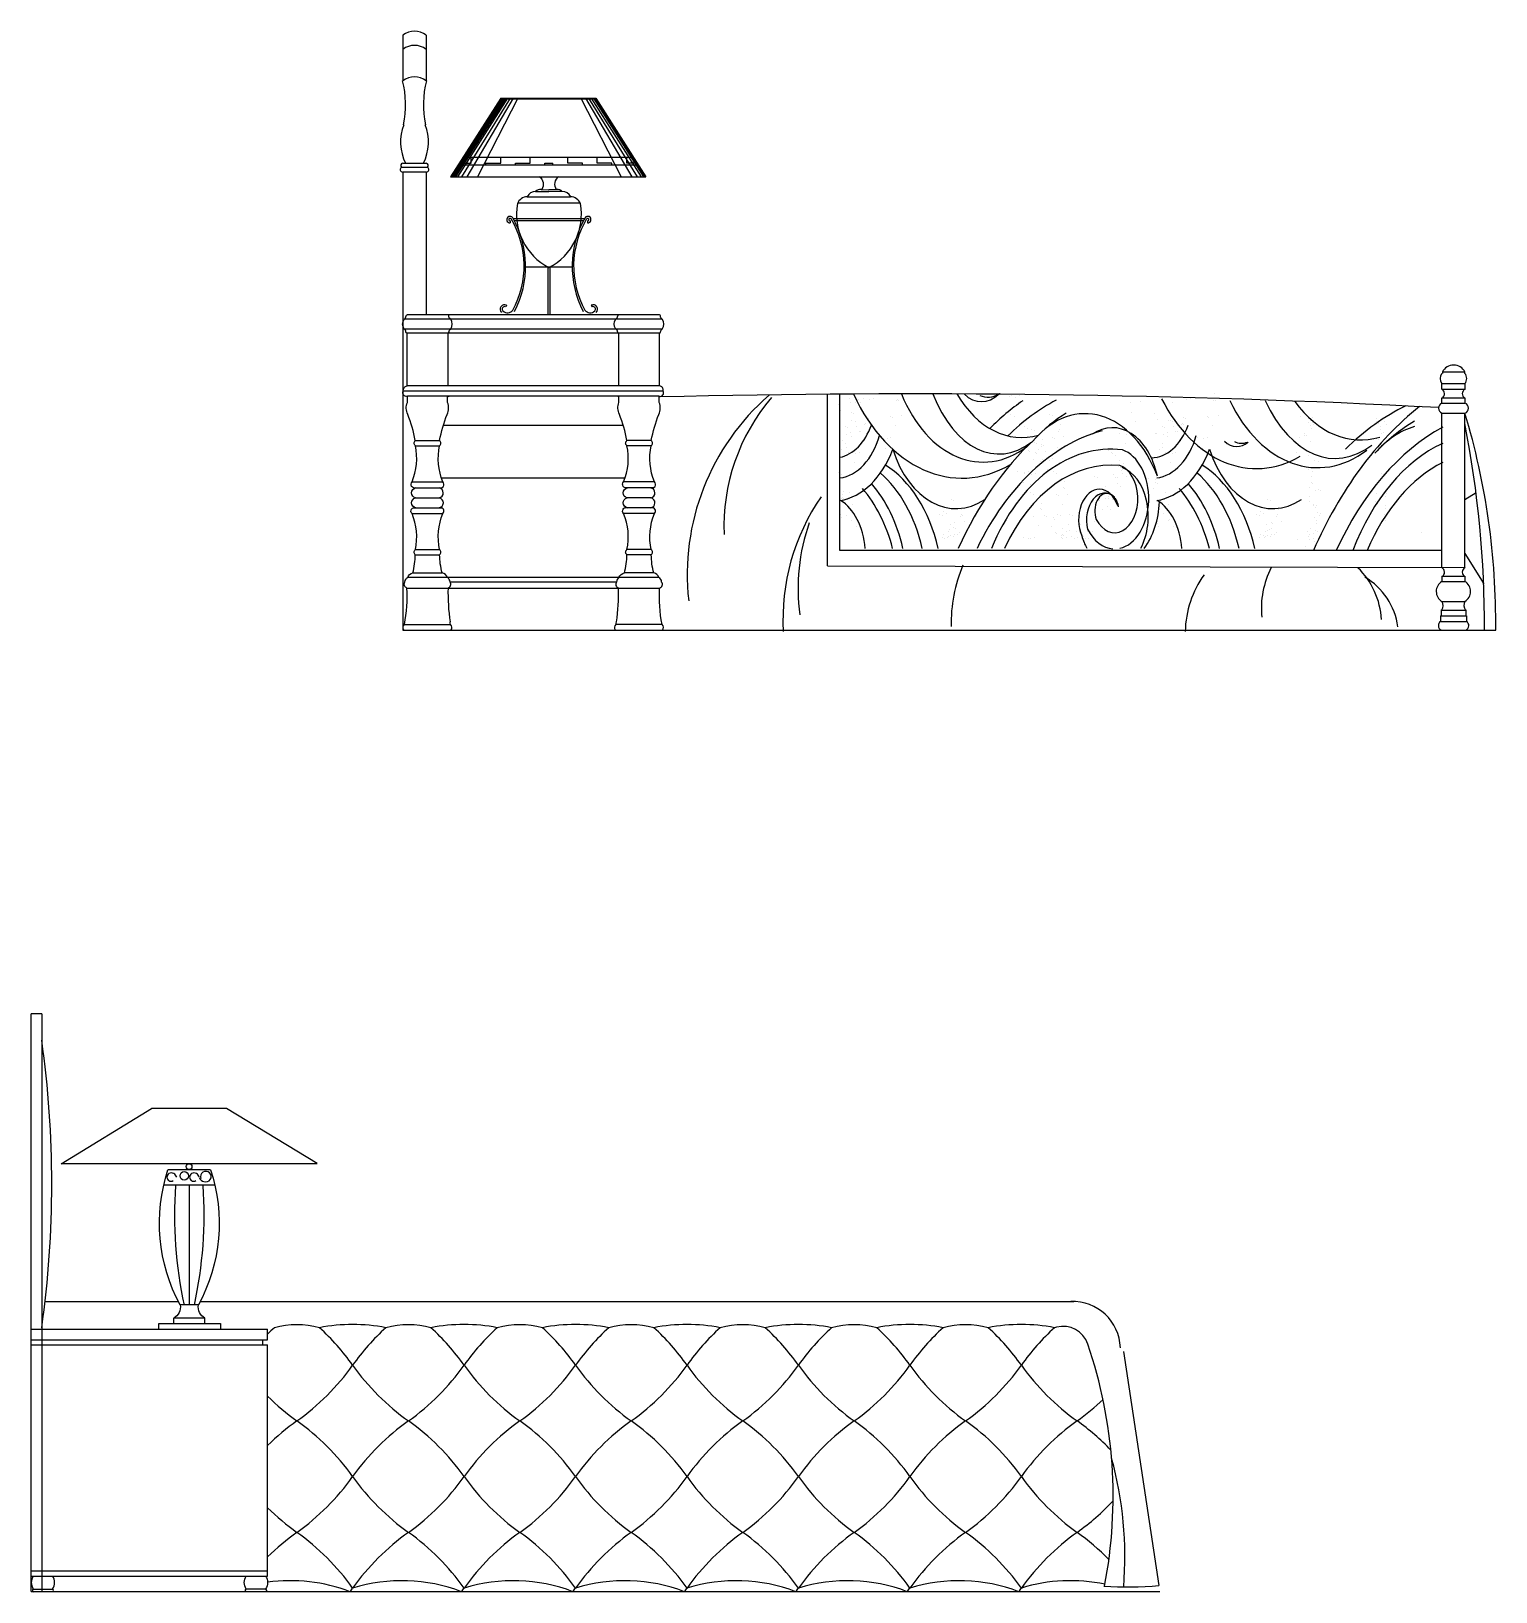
# Model space of a CAD drawing. Header units: inches. Extents: x 4.1 to 46.6, y 13.1 to 37.9.
# Drawn here: x 37.154 to 39.942, y 28.805 to 31.776 of the extents above; entities that cross this region are included whole.
import ezdxf

# ---------------------------------------------------------------- set-up
doc = ezdxf.new("R2010")
doc.units = ezdxf.units.IN
doc.header["$MEASUREMENT"] = 0
for name, color, linetype in [('02', 2, 'Continuous'), ('1', 1, 'Continuous'), ('4', 4, 'Continuous')]:
    doc.layers.add(name, color=color, linetype=linetype)

msp = doc.modelspace()

# ---------------------------------------------------------------- linework, layer by layer
at = {"layer": '02'}
for p, q in [((38.0479, 31.6489), (37.9525, 31.4991)), ((38.0504, 31.6489), (37.9547, 31.4987)), ((38.0522, 31.6489), (37.9568, 31.4991)), ((38.0549, 31.6489), (37.9594, 31.4991)), ((38.0575, 31.6489), (37.9621, 31.4991)), ((38.0611, 31.6489), (37.9656, 31.4991)), ((38.0658, 31.6489), (37.9732, 31.4991)), ((38.0717, 31.6489), (37.9834, 31.4991)), ((38.0805, 31.6489), (38.0037, 31.4991)), ((38.0479, 31.6489), (38.2288, 31.6489)), ((38.0479, 31.6474), (38.2297, 31.6474)), ((38.2005, 31.6489), (38.2773, 31.4991)), ((38.2093, 31.6489), (38.2976, 31.4991)), ((38.2152, 31.6489), (38.3078, 31.4991)), ((38.2199, 31.6489), (38.3153, 31.4991)), ((38.2244, 31.6489), (38.3199, 31.4991)), ((38.2261, 31.6489), (38.3216, 31.4991)), ((38.2288, 31.6489), (38.3242, 31.4991)), ((37.8613, 31.5247), (37.9063, 31.5247)), ((37.9668, 31.5216), (38.3099, 31.5216)), ((37.9763, 31.5366), (38.3004, 31.5366)), ((38.1473, 31.5216), (38.1473, 31.5251)), ((38.1754, 31.5251), (38.1754, 31.5366)), ((38.2035, 31.5251), (38.1754, 31.5251)), ((38.2035, 31.5216), (38.2035, 31.5251)), ((38.2315, 31.5251), (38.2315, 31.5366)), ((38.2596, 31.5251), (38.2315, 31.5251)), ((38.2596, 31.5216), (38.2596, 31.5251)), ((38.2877, 31.5251), (38.2877, 31.5366)), ((38.3077, 31.5251), (38.2877, 31.5251)), ((37.8591, 31.5173), (37.9085, 31.5173)), ((37.9063, 31.508), (37.8613, 31.508)), ((37.9525, 31.4991), (38.3242, 31.4991)), ((38.1143, 31.4708), (38.1397, 31.4707)), ((38.1248, 31.4746), (38.1397, 31.4744)), ((38.1545, 31.4746), (38.1397, 31.4744)), ((38.1651, 31.4708), (38.1397, 31.4707)), ((38.1995, 31.4485), (38.0799, 31.4485)), ((38.0984, 31.461), (38.181, 31.461)), ((38.0657, 31.4151), (38.0661, 31.4114)), ((38.0716, 31.4193), (38.2075, 31.4193)), ((38.0736, 31.4155), (38.2055, 31.4155)), ((38.2134, 31.4151), (38.213, 31.4114)), ((38.0953, 31.3275), (38.1839, 31.3275)), ((38.1377, 31.3272), (38.1377, 31.2361)), ((38.1415, 31.3271), (38.1415, 31.2361)), ((38.0589, 31.2547), (38.0574, 31.2513)), ((38.2203, 31.2547), (38.2218, 31.2513)), ((38.3555, 31.2281), (37.8642, 31.2281)), ((38.3555, 31.2091), (37.8642, 31.2091)), ((38.3502, 31.2011), (37.8696, 31.2011)), ((39.8393, 31.1053), (39.8833, 31.1053)), ((39.8403, 31.1274), (39.8833, 31.1274)), ((38.3572, 31.0911), (37.8626, 31.0911)), ((38.3502, 31.1011), (37.8696, 31.1011)), ((38.3496, 31.0811), (37.8702, 31.0811)), ((38.6702, 30.7581), (38.6702, 31.0851)), ((38.6937, 30.7875), (38.6937, 31.0853)), ((38.7122, 31.0771), (38.7122, 31.0771)), ((38.7235, 31.0771), (38.7235, 31.0771)), ((38.7376, 31.0767), (38.7376, 31.0767)), ((38.7577, 31.0777), (38.7577, 31.0777)), ((38.8032, 31.0755), (38.8032, 31.0755)), ((39.0071, 31.0848), (39.0071, 31.0848)), ((39.0154, 31.0807), (39.0154, 31.0807)), ((39.0201, 31.0828), (39.0201, 31.0828)), ((39.0272, 31.0858), (39.0272, 31.0858)), ((39.0283, 31.0787), (39.0283, 31.0787)), ((39.0355, 31.0817), (39.0355, 31.0817)), ((39.3606, 31.0777), (39.3606, 31.0777)), ((39.4074, 31.0859), (39.4074, 31.0859)), ((39.8391, 31.0946), (39.8835, 31.0946)), ((39.8393, 31.0784), (39.8832, 31.0784)), ((38.6901, 31.0654), (38.6901, 31.0654)), ((38.695, 31.054), (38.695, 31.054)), ((38.7134, 31.0693), (38.7134, 31.0693)), ((38.7161, 31.0496), (38.7161, 31.0496)), ((38.7192, 31.0479), (38.7192, 31.0479)), ((38.7232, 31.0691), (38.7232, 31.0691)), ((38.7289, 31.0743), (38.7289, 31.0743)), ((38.7335, 31.0702), (38.7335, 31.0702)), ((38.7506, 31.0747), (38.7506, 31.0747)), ((38.8015, 31.0727), (38.8015, 31.0727)), ((38.8056, 31.0735), (38.8056, 31.0735)), ((39.0174, 31.0472), (39.0174, 31.0472)), ((39.092, 31.0472), (39.092, 31.0472)), ((39.246, 31.0694), (39.246, 31.0694)), ((39.2488, 31.0497), (39.2488, 31.0497)), ((39.2661, 31.0704), (39.2661, 31.0704)), ((39.293, 31.0475), (39.293, 31.0475)), ((39.3261, 31.0691), (39.3261, 31.0691)), ((39.3535, 31.0747), (39.3535, 31.0747)), ((39.4044, 31.0727), (39.4044, 31.0727)), ((39.4085, 31.0735), (39.4085, 31.0735)), ((39.8393, 31.0682), (39.8833, 31.0682)), ((39.8393, 31.0491), (39.8833, 31.0491)), ((37.9388, 31.0261), (38.281, 31.0261)), ((38.6936, 31.0281), (38.6936, 31.0281)), ((38.7051, 31.0231), (38.7051, 31.0231)), ((38.7079, 31.0213), (38.7079, 31.0213)), ((38.7162, 31.0346), (38.7162, 31.0346)), ((38.723, 31.0329), (38.723, 31.0329)), ((38.7252, 31.0241), (38.7252, 31.0241)), ((38.741, 31.0265), (38.741, 31.0265)), ((38.7427, 31.0293), (38.7427, 31.0293)), ((38.744, 31.0398), (38.744, 31.0398)), ((38.7479, 31.0391), (38.7479, 31.0391)), ((38.75, 31.016), (38.75, 31.016)), ((38.7904, 31.0433), (38.7904, 31.0433)), ((38.7931, 31.0415), (38.7931, 31.0415)), ((38.8, 31.0248), (38.8, 31.0248)), ((38.8105, 31.0443), (38.8105, 31.0443)), ((39.0257, 31.0431), (39.0257, 31.0431)), ((39.0452, 31.0229), (39.0452, 31.0229)), ((39.0506, 31.02), (39.0506, 31.02)), ((39.059, 31.0188), (39.059, 31.0188)), ((39.0644, 31.016), (39.0644, 31.016)), ((39.0974, 31.0443), (39.0974, 31.0443)), ((39.1112, 31.0172), (39.1112, 31.0172)), ((39.1125, 31.0276), (39.1125, 31.0276)), ((39.2556, 31.0331), (39.2556, 31.0331)), ((39.2979, 31.0362), (39.2979, 31.0362)), ((39.308, 31.0231), (39.308, 31.0231)), ((39.3108, 31.0213), (39.3108, 31.0213)), ((39.3191, 31.0346), (39.3191, 31.0346)), ((39.3233, 31.0354), (39.3233, 31.0354)), ((39.3259, 31.0329), (39.3259, 31.0329)), ((39.3281, 31.0241), (39.3281, 31.0241)), ((39.3439, 31.0265), (39.3439, 31.0265)), ((39.3456, 31.0293), (39.3456, 31.0293)), ((39.3469, 31.0398), (39.3469, 31.0398)), ((39.348, 31.0273), (39.348, 31.0273)), ((39.3508, 31.0391), (39.3508, 31.0391)), ((39.3529, 31.016), (39.3529, 31.016)), ((39.3933, 31.0433), (39.3933, 31.0433)), ((39.396, 31.0415), (39.396, 31.0415)), ((39.4029, 31.0248), (39.4029, 31.0248)), ((39.4134, 31.0443), (39.4134, 31.0443)), ((39.5693, 31.0428), (39.5693, 31.0428)), ((39.5863, 31.0304), (39.5863, 31.0304)), ((39.5888, 31.0344), (39.5888, 31.0344)), ((39.5893, 31.0255), (39.5893, 31.0255)), ((39.5906, 31.0193), (39.5906, 31.0193)), ((39.5922, 31.0315), (39.5922, 31.0315)), ((39.5931, 31.0402), (39.5931, 31.0402)), ((39.5953, 31.0277), (39.5953, 31.0277)), ((39.714, 31.0388), (39.714, 31.0388)), ((39.7151, 31.0331), (39.7151, 31.0331)), ((39.7194, 31.0302), (39.7194, 31.0302)), ((39.7226, 31.0179), (39.7226, 31.0179)), ((39.7232, 31.0231), (39.7232, 31.0231)), ((39.7302, 31.0339), (39.7302, 31.0339)), ((39.7332, 31.0273), (39.7332, 31.0273)), ((37.8853, 30.9968), (37.9317, 30.9968)), ((37.8854, 30.987), (37.9316, 30.987)), ((38.3345, 30.9968), (38.2881, 30.9968)), ((38.3344, 30.987), (38.2882, 30.987)), ((38.6983, 30.9978), (38.6983, 30.9978)), ((38.7039, 30.9905), (38.7039, 30.9905)), ((38.7066, 31.0083), (38.7066, 31.0083)), ((38.7137, 31.0113), (38.7137, 31.0113)), ((38.7148, 31.0046), (38.7148, 31.0046)), ((38.7299, 31.015), (38.7299, 31.015)), ((38.7326, 31.0132), (38.7326, 31.0132)), ((38.7395, 30.9965), (38.7395, 30.9965)), ((38.7706, 31.0022), (38.7706, 31.0022)), ((38.7836, 31.0002), (38.7836, 31.0002)), ((38.7907, 31.0032), (38.7907, 31.0032)), ((39.0645, 30.9929), (39.0645, 30.9929)), ((39.0658, 31.0033), (39.0658, 31.0033)), ((39.0669, 30.9909), (39.0669, 30.9909)), ((39.0765, 30.986), (39.0765, 30.986)), ((39.0782, 30.9889), (39.0782, 30.9889)), ((39.0795, 30.9993), (39.0795, 30.9993)), ((39.0806, 30.9868), (39.0806, 30.9868)), ((39.0984, 31.0029), (39.0984, 31.0029)), ((39.1012, 31.001), (39.1012, 31.001)), ((39.1095, 31.0144), (39.1095, 31.0144)), ((39.1185, 31.0038), (39.1185, 31.0038)), ((39.2262, 31.0104), (39.2262, 31.0104)), ((39.2366, 30.9907), (39.2366, 30.9907)), ((39.2392, 31.0084), (39.2392, 31.0084)), ((39.2463, 31.0114), (39.2463, 31.0114)), ((39.2944, 31.0108), (39.2944, 31.0108)), ((39.2965, 31.0103), (39.2965, 31.0103)), ((39.3068, 30.9905), (39.3068, 30.9905)), ((39.3095, 31.0083), (39.3095, 31.0083)), ((39.3166, 31.0113), (39.3166, 31.0113)), ((39.3177, 31.0046), (39.3177, 31.0046)), ((39.3328, 31.015), (39.3328, 31.015)), ((39.3355, 31.0132), (39.3355, 31.0132)), ((39.3424, 30.9965), (39.3424, 30.9965)), ((39.3735, 31.0022), (39.3735, 31.0022)), ((39.3865, 31.0002), (39.3865, 31.0002)), ((39.3936, 31.0032), (39.3936, 31.0032)), ((39.5674, 31.0017), (39.5674, 31.0017)), ((39.578, 31.0097), (39.578, 31.0097)), ((39.5785, 31.0064), (39.5785, 31.0064)), ((39.5823, 31.0068), (39.5823, 31.0068)), ((39.5888, 30.9954), (39.5888, 30.9954)), ((39.7156, 31.0001), (39.7156, 31.0001)), ((39.7195, 30.9981), (39.7195, 30.9981)), ((39.725, 31.0112), (39.725, 31.0112)), ((39.7282, 31.0126), (39.7282, 31.0126)), ((38.6957, 30.98), (38.6957, 30.98)), ((38.7055, 30.9829), (38.7055, 30.9829)), ((38.7101, 30.9739), (38.7101, 30.9739)), ((38.7231, 30.9718), (38.7231, 30.9718)), ((38.7302, 30.9748), (38.7302, 30.9748)), ((38.7809, 30.9824), (38.7809, 30.9824)), ((39.0516, 30.9786), (39.0516, 30.9786)), ((39.0544, 30.9767), (39.0544, 30.9767)), ((39.0613, 30.9601), (39.0613, 30.9601)), ((39.0654, 30.9745), (39.0654, 30.9745)), ((39.0682, 30.9727), (39.0682, 30.9727)), ((39.0717, 30.9795), (39.0717, 30.9795)), ((39.0786, 30.9617), (39.0786, 30.9617)), ((39.0855, 30.9755), (39.0855, 30.9755)), ((39.0916, 30.9597), (39.0916, 30.9597)), ((39.0987, 30.9627), (39.0987, 30.9627)), ((39.108, 30.9844), (39.108, 30.9844)), ((39.205, 30.9774), (39.205, 30.9774)), ((39.2104, 30.9746), (39.2104, 30.9746)), ((39.2122, 30.9717), (39.2122, 30.9717)), ((39.2176, 30.9689), (39.2176, 30.9689)), ((39.2255, 30.9579), (39.2255, 30.9579)), ((39.2986, 30.9622), (39.2986, 30.9622)), ((39.3012, 30.9799), (39.3012, 30.9799)), ((39.3084, 30.9829), (39.3084, 30.9829)), ((39.313, 30.9739), (39.313, 30.9739)), ((39.326, 30.9718), (39.326, 30.9718)), ((39.3331, 30.9748), (39.3331, 30.9748)), ((39.3838, 30.9824), (39.3838, 30.9824)), ((39.5632, 30.974), (39.5632, 30.974)), ((39.5847, 30.9676), (39.5847, 30.9676)), ((39.5972, 30.9598), (39.5972, 30.9598)), ((39.6039, 30.9563), (39.6039, 30.9563)), ((38.6905, 30.9355), (38.6905, 30.9355)), ((38.6959, 30.9326), (38.6959, 30.9326)), ((38.7204, 30.9541), (38.7204, 30.9541)), ((39.0319, 30.9374), (39.0319, 30.9374)), ((39.0448, 30.9354), (39.0448, 30.9354)), ((39.0456, 30.9334), (39.0456, 30.9334)), ((39.052, 30.9384), (39.052, 30.9384)), ((39.0586, 30.9314), (39.0586, 30.9314)), ((39.0657, 30.9344), (39.0657, 30.9344)), ((39.075, 30.956), (39.075, 30.956)), ((39.0889, 30.9419), (39.0889, 30.9419)), ((39.1002, 30.9379), (39.1002, 30.9379)), ((39.1056, 30.935), (39.1056, 30.935)), ((39.1777, 30.9293), (39.1777, 30.9293)), ((39.1831, 30.9264), (39.1831, 30.9264)), ((39.2142, 30.9313), (39.2142, 30.9313)), ((39.2186, 30.9274), (39.2186, 30.9274)), ((39.2243, 30.9475), (39.2243, 30.9475)), ((39.2267, 30.9454), (39.2267, 30.9454)), ((39.2297, 30.9389), (39.2297, 30.9389)), ((39.2315, 30.9418), (39.2315, 30.9418)), ((39.2315, 30.9341), (39.2315, 30.9341)), ((39.2327, 30.9522), (39.2327, 30.9522)), ((39.2387, 30.9284), (39.2387, 30.9284)), ((39.3233, 30.9541), (39.3233, 30.9541)), ((39.5852, 30.9423), (39.5852, 30.9423)), ((39.5918, 30.9293), (39.5918, 30.9293)), ((39.5936, 30.9379), (39.5936, 30.9379)), ((39.7238, 30.935), (39.7238, 30.935)), ((39.7313, 30.931), (39.7313, 30.931)), ((37.8791, 30.9181), (37.9379, 30.9181)), ((37.8819, 30.9067), (37.9351, 30.9067)), ((38.3407, 30.9181), (38.2819, 30.9181)), ((38.3379, 30.9067), (38.2847, 30.9067)), ((38.7, 30.8998), (38.7, 30.8998)), ((38.711, 30.8981), (38.711, 30.8981)), ((39.0422, 30.9177), (39.0422, 30.9177)), ((39.0559, 30.9136), (39.0559, 30.9136)), ((39.0562, 30.8974), (39.0562, 30.8974)), ((39.1195, 30.9079), (39.1195, 30.9079)), ((39.1208, 30.9184), (39.1208, 30.9184)), ((39.1219, 30.9059), (39.1219, 30.9059)), ((39.197, 30.8993), (39.197, 30.8993)), ((39.1983, 30.9098), (39.1983, 30.9098)), ((39.1994, 30.8973), (39.1994, 30.8973)), ((39.2211, 30.9146), (39.2211, 30.9146)), ((39.2214, 30.9256), (39.2214, 30.9256)), ((39.2283, 30.9089), (39.2283, 30.9089)), ((39.281, 30.9254), (39.281, 30.9254)), ((39.2913, 30.9056), (39.2913, 30.9056)), ((39.2934, 30.9176), (39.2934, 30.9176)), ((39.2939, 30.9234), (39.2939, 30.9234)), ((39.2988, 30.9148), (39.2988, 30.9148)), ((39.3139, 30.8981), (39.3139, 30.8981)), ((39.5868, 30.9081), (39.5868, 30.9081)), ((39.5904, 30.9176), (39.5904, 30.9176)), ((39.5931, 30.9153), (39.5931, 30.9153)), ((39.5985, 30.9025), (39.5985, 30.9025)), ((39.6052, 30.9045), (39.6052, 30.9045)), ((39.6087, 30.9022), (39.6087, 30.9022)), ((39.7157, 30.8968), (39.7157, 30.8968)), ((39.9044, 30.8974), (39.8832, 30.884)), ((37.881, 30.8687), (37.936, 30.8687)), ((37.8859, 30.8877), (37.9311, 30.8877)), ((38.3388, 30.8687), (38.2838, 30.8687)), ((38.3339, 30.8877), (38.2887, 30.8877)), ((38.697, 30.8865), (38.697, 30.8865)), ((38.6987, 30.895), (38.6987, 30.895)), ((38.6987, 30.8893), (38.6987, 30.8893)), ((38.7011, 30.8873), (38.7011, 30.8873)), ((38.7041, 30.8743), (38.7041, 30.8743)), ((38.708, 30.8849), (38.708, 30.8849)), ((38.7121, 30.8857), (38.7121, 30.8857)), ((38.717, 30.8743), (38.717, 30.8743)), ((38.905, 30.8853), (38.905, 30.8853)), ((38.9104, 30.8824), (38.9104, 30.8824)), ((39.0616, 30.8946), (39.0616, 30.8946)), ((39.0755, 30.8675), (39.0755, 30.8675)), ((39.0768, 30.8779), (39.0768, 30.8779)), ((39.1066, 30.8936), (39.1066, 30.8936)), ((39.1094, 30.8918), (39.1094, 30.8918)), ((39.1163, 30.8751), (39.1163, 30.8751)), ((39.1267, 30.8946), (39.1267, 30.8946)), ((39.1841, 30.885), (39.1841, 30.885)), ((39.1869, 30.8832), (39.1869, 30.8832)), ((39.1917, 30.892), (39.1917, 30.892)), ((39.1952, 30.8965), (39.1952, 30.8965)), ((39.1989, 30.8863), (39.1989, 30.8863)), ((39.202, 30.8722), (39.202, 30.8722)), ((39.2042, 30.886), (39.2042, 30.886)), ((39.2046, 30.89), (39.2046, 30.89)), ((39.2118, 30.893), (39.2118, 30.893)), ((39.2118, 30.8843), (39.2118, 30.8843)), ((39.219, 30.8873), (39.219, 30.8873)), ((39.2998, 30.8734), (39.2998, 30.8734)), ((39.2999, 30.8687), (39.2999, 30.8687)), ((39.3016, 30.8772), (39.3016, 30.8772)), ((39.3025, 30.8715), (39.3025, 30.8715)), ((39.3029, 30.8819), (39.3029, 30.8819)), ((39.307, 30.8743), (39.307, 30.8743)), ((39.3109, 30.8849), (39.3109, 30.8849)), ((39.3199, 30.8743), (39.3199, 30.8743)), ((39.5079, 30.8853), (39.5079, 30.8853)), ((39.5133, 30.8824), (39.5133, 30.8824)), ((39.5868, 30.8806), (39.5868, 30.8806)), ((39.5883, 30.8905), (39.5883, 30.8905)), ((39.5952, 30.8746), (39.5952, 30.8746)), ((39.5952, 30.8731), (39.5952, 30.8731)), ((39.5995, 30.8702), (39.5995, 30.8702)), ((39.601, 30.8723), (39.601, 30.8723)), ((39.7137, 30.8805), (39.7137, 30.8805)), ((39.7174, 30.8773), (39.7174, 30.8773)), ((39.7311, 30.8911), (39.7311, 30.8911)), ((39.7315, 30.8672), (39.7315, 30.8672)), ((39.7328, 30.8728), (39.7328, 30.8728)), ((39.7338, 30.8955), (39.7338, 30.8955)), ((37.8791, 30.858), (37.9379, 30.858)), ((38.3407, 30.858), (38.2819, 30.858)), ((38.6955, 30.8565), (38.6955, 30.8565)), ((38.6972, 30.851), (38.6972, 30.851)), ((38.7065, 30.8549), (38.7065, 30.8549)), ((38.7162, 30.8444), (38.7162, 30.8444)), ((38.7192, 30.8577), (38.7192, 30.8577)), ((38.883, 30.8569), (38.883, 30.8569)), ((38.8884, 30.8541), (38.8884, 30.8541)), ((38.8912, 30.861), (38.8912, 30.861)), ((38.8966, 30.8581), (38.8966, 30.8581)), ((38.9035, 30.8374), (38.9035, 30.8374)), ((38.9118, 30.8415), (38.9118, 30.8415)), ((38.9225, 30.8525), (38.9225, 30.8525)), ((38.9242, 30.8553), (38.9242, 30.8553)), ((38.9255, 30.8658), (38.9255, 30.8658)), ((38.9266, 30.8533), (38.9266, 30.8533)), ((38.9315, 30.8419), (38.9315, 30.8419)), ((39.0626, 30.8531), (39.0626, 30.8531)), ((39.0779, 30.8654), (39.0779, 30.8654)), ((39.0827, 30.8541), (39.0827, 30.8541)), ((39.0869, 30.8525), (39.0869, 30.8525)), ((39.0998, 30.8504), (39.0998, 30.8504)), ((39.1029, 30.846), (39.1029, 30.846)), ((39.1085, 30.8569), (39.1085, 30.8569)), ((39.1139, 30.8541), (39.1139, 30.8541)), ((39.129, 30.8374), (39.129, 30.8374)), ((39.1305, 30.8569), (39.1305, 30.8569)), ((39.1359, 30.8541), (39.1359, 30.8541)), ((39.151, 30.8374), (39.151, 30.8374)), ((39.1644, 30.8439), (39.1644, 30.8439)), ((39.1773, 30.8418), (39.1773, 30.8418)), ((39.1845, 30.8448), (39.1845, 30.8448)), ((39.1938, 30.8665), (39.1938, 30.8665)), ((39.2092, 30.8665), (39.2092, 30.8665)), ((39.2984, 30.8387), (39.2984, 30.8387)), ((39.3089, 30.8581), (39.3089, 30.8581)), ((39.3191, 30.8444), (39.3191, 30.8444)), ((39.3209, 30.8472), (39.3209, 30.8472)), ((39.3221, 30.8577), (39.3221, 30.8577)), ((39.4859, 30.8569), (39.4859, 30.8569)), ((39.4913, 30.8541), (39.4913, 30.8541)), ((39.4941, 30.861), (39.4941, 30.861)), ((39.4995, 30.8581), (39.4995, 30.8581)), ((39.5064, 30.8374), (39.5064, 30.8374)), ((39.5143, 30.841), (39.5143, 30.841)), ((39.517, 30.8391), (39.517, 30.8391)), ((39.5254, 30.8525), (39.5254, 30.8525)), ((39.5271, 30.8553), (39.5271, 30.8553)), ((39.5284, 30.8658), (39.5284, 30.8658)), ((39.5344, 30.8419), (39.5344, 30.8419)), ((39.5967, 30.8505), (39.5967, 30.8505)), ((39.6005, 30.845), (39.6005, 30.845)), ((39.6011, 30.8383), (39.6011, 30.8383)), ((39.6028, 30.8602), (39.6028, 30.8602)), ((39.6057, 30.8543), (39.6057, 30.8543)), ((39.6075, 30.8587), (39.6075, 30.8587)), ((39.7259, 30.8442), (39.7259, 30.8442)), ((39.7299, 30.8551), (39.7299, 30.8551)), ((39.7311, 30.8445), (39.7311, 30.8445)), ((38.7252, 30.8339), (38.7252, 30.8339)), ((38.8894, 30.8127), (38.8894, 30.8127)), ((38.8916, 30.8177), (38.8916, 30.8177)), ((38.8921, 30.8108), (38.8921, 30.8108)), ((38.899, 30.812), (38.899, 30.812)), ((38.9004, 30.8149), (38.9004, 30.8149)), ((38.9005, 30.8242), (38.9005, 30.8242)), ((38.9022, 30.827), (38.9022, 30.827)), ((38.9046, 30.8157), (38.9046, 30.8157)), ((38.9095, 30.8136), (38.9095, 30.8136)), ((38.9105, 30.831), (38.9105, 30.831)), ((38.9117, 30.8186), (38.9117, 30.8186)), ((38.9129, 30.829), (38.9129, 30.829)), ((38.9177, 30.8177), (38.9177, 30.8177)), ((38.921, 30.8225), (38.921, 30.8225)), ((39.0429, 30.812), (39.0429, 30.812)), ((39.0532, 30.81), (39.0532, 30.81)), ((39.0558, 30.81), (39.0558, 30.81)), ((39.063, 30.813), (39.063, 30.813)), ((39.0723, 30.8346), (39.0723, 30.8346)), ((39.0972, 30.8327), (39.0972, 30.8327)), ((39.1039, 30.8224), (39.1039, 30.8224)), ((39.1067, 30.8206), (39.1067, 30.8206)), ((39.1149, 30.8127), (39.1149, 30.8127)), ((39.115, 30.8161), (39.115, 30.8161)), ((39.1167, 30.8189), (39.1167, 30.8189)), ((39.1177, 30.8108), (39.1177, 30.8108)), ((39.118, 30.8293), (39.118, 30.8293)), ((39.1191, 30.8169), (39.1191, 30.8169)), ((39.124, 30.8234), (39.124, 30.8234)), ((39.1245, 30.812), (39.1245, 30.812)), ((39.1301, 30.8249), (39.1301, 30.8249)), ((39.135, 30.8136), (39.135, 30.8136)), ((39.1397, 30.8108), (39.1397, 30.8108)), ((39.1442, 30.8246), (39.1442, 30.8246)), ((39.1465, 30.812), (39.1465, 30.812)), ((39.1496, 30.8217), (39.1496, 30.8217)), ((39.1497, 30.827), (39.1497, 30.827)), ((39.1521, 30.8249), (39.1521, 30.8249)), ((39.157, 30.8136), (39.157, 30.8136)), ((39.1617, 30.8096), (39.1617, 30.8096)), ((39.1648, 30.8229), (39.1648, 30.8229)), ((39.1659, 30.8104), (39.1659, 30.8104)), ((39.1747, 30.8241), (39.1747, 30.8241)), ((39.3001, 30.8332), (39.3001, 30.8332)), ((39.3281, 30.8339), (39.3281, 30.8339)), ((39.4923, 30.8127), (39.4923, 30.8127)), ((39.4945, 30.8177), (39.4945, 30.8177)), ((39.5005, 30.8167), (39.5005, 30.8167)), ((39.5019, 30.812), (39.5019, 30.812)), ((39.5033, 30.8149), (39.5033, 30.8149)), ((39.5034, 30.8242), (39.5034, 30.8242)), ((39.5075, 30.8249), (39.5075, 30.8249)), ((39.5075, 30.8157), (39.5075, 30.8157)), ((39.5116, 30.8282), (39.5116, 30.8282)), ((39.5124, 30.8136), (39.5124, 30.8136)), ((39.5146, 30.8186), (39.5146, 30.8186)), ((39.5158, 30.829), (39.5158, 30.829)), ((39.5206, 30.8177), (39.5206, 30.8177)), ((39.5239, 30.8225), (39.5239, 30.8225)), ((39.5643, 30.8088), (39.5643, 30.8088)), ((39.5845, 30.8235), (39.5845, 30.8235)), ((39.5853, 30.8142), (39.5853, 30.8142)), ((39.5873, 30.8174), (39.5873, 30.8174)), ((39.5883, 30.8083), (39.5883, 30.8083)), ((39.5887, 30.8292), (39.5887, 30.8292)), ((39.5955, 30.8202), (39.5955, 30.8202)), ((39.5957, 30.8104), (39.5957, 30.8104)), ((39.5997, 30.8265), (39.5997, 30.8265)), ((39.6024, 30.8242), (39.6024, 30.8242)), ((39.6052, 30.8087), (39.6052, 30.8087)), ((39.8004, 30.8211), (39.8004, 30.8211)), ((37.8853, 30.7793), (37.9317, 30.7793)), ((37.8854, 30.7892), (37.9316, 30.7892)), ((38.3345, 30.7793), (38.2881, 30.7793)), ((38.3344, 30.7892), (38.2882, 30.7892)), ((39.8393, 30.7874), (38.6937, 30.7875)), ((39.5804, 30.7958), (39.5804, 30.7958)), ((39.5961, 30.8044), (39.5961, 30.8044)), ((39.8832, 30.7816), (39.9189, 30.7241)), ((38.6702, 30.7581), (39.8835, 30.755)), ((38.3488, 30.7362), (37.8709, 30.7362)), ((37.8805, 30.7449), (37.9364, 30.7449)), ((38.2683, 30.7274), (37.9515, 30.7274)), ((38.3392, 30.7449), (38.2834, 30.7449)), ((39.8393, 30.7388), (39.8832, 30.7388)), ((39.8393, 30.7286), (39.8833, 30.7286)), ((37.8694, 30.7161), (38.3504, 30.7161)), ((39.8393, 30.6904), (39.8832, 30.6904)), ((39.837, 30.6634), (39.8862, 30.6634)), ((39.8383, 30.6742), (39.8849, 30.6742)), ((37.8646, 30.6468), (37.9524, 30.6468)), ((38.3552, 30.6468), (38.2674, 30.6468)), ((39.837, 30.6525), (39.8862, 30.6525)), ((37.1742, 29.9055), (37.1742, 28.8055)), ((37.1806, 29.358), (37.4342, 29.358)), ((37.476, 29.358), (39.139, 29.358)), ((37.1542, 29.2852), (37.6042, 29.2852)), ((37.1542, 29.2752), (37.6042, 29.2752)), ((39.2333, 29.2626), (39.3007, 28.8172)), ((37.1542, 28.8452), (37.6042, 28.8452)), ((37.1542, 28.8352), (37.6042, 28.8352)), ((37.158, 28.8105), (37.195, 28.8105)), ((37.6005, 28.8105), (37.5635, 28.8105))]:
    msp.add_line(p, q, dxfattribs=at)
for points in [[(38.1213, 31.4992, -0.414467), (38.1259, 31.4746, -0.414467)], [(37.4379, 29.3512, -0.207098), (37.4146, 29.6087, -0.207098)], [(37.4956, 29.6087, -0.207098), (37.4724, 29.3512, -0.207098)], [(37.4461, 29.3509, -0.072642), (37.4296, 29.5787, -0.072642)], [(37.4806, 29.5787, -0.072642), (37.4641, 29.3509, -0.072642)], [(37.4379, 29.3512, -0.315451), (37.4256, 29.3263, -0.315451)], [(37.4847, 29.3263, -0.315451), (37.4724, 29.3512, -0.315451)], [(37.6042, 29.1775, 0.040504), (37.66, 29.1305, 0.083777), (37.7661, 29.2366, 0.053016), (37.703, 29.308)], [(37.6171, 29.308, 0.009867), (37.6042, 29.2957, 0.009867)], [(37.8293, 29.308, 0.053016), (37.7661, 29.2366, 0.083777), (37.8722, 29.1305, 0.083777), (37.9782, 29.2366, 0.053016), (37.9151, 29.308, 0.053016)], [(38.0414, 29.308, 0.053016), (37.9782, 29.2366, 0.083777), (38.0843, 29.1305, 0.083777), (38.1904, 29.2366, 0.053016), (38.1272, 29.308, 0.053016)], [(38.2535, 29.308, 0.053016), (38.1904, 29.2366, 0.083777), (38.2964, 29.1305, 0.083777), (38.4025, 29.2366, 0.053016), (38.3394, 29.308, 0.053016)], [(38.4657, 29.308, 0.053016), (38.4025, 29.2366, 0.083777), (38.5086, 29.1305, 0.083777), (38.6146, 29.2366, 0.053016), (38.5515, 29.308, 0.053016)], [(38.6778, 29.308, 0.053016), (38.6146, 29.2366, 0.083777), (38.7207, 29.1305, 0.083777), (38.8268, 29.2366, 0.053016), (38.7636, 29.308, 0.053016)], [(38.8899, 29.308, 0.053016), (38.8268, 29.2366, 0.083777), (38.9328, 29.1305, 0.083777), (39.0389, 29.2366, 0.053016), (38.9758, 29.308, 0.053016)], [(39.1021, 29.308, 0.053016), (39.0389, 29.2366, 0.083777), (39.145, 29.1305, 0.035653), (39.1945, 29.1714, 0.035653)], [(37.6042, 28.9653, 0.040504), (37.66, 28.9184, 0.083777), (37.7661, 29.0245, 0.083777), (37.66, 29.1305, 0.040504), (37.6042, 29.0836, 0.040504)], [(39.2094, 29.0749, 0.047307), (39.145, 29.1305, 0.083777), (39.0389, 29.0245, 0.083777), (39.145, 28.9184, 0.050784), (39.2136, 28.9786, 0.050784)], [(37.7611, 28.8055, 0.004699), (37.7661, 28.8123, 0.083777), (37.66, 28.9184, 0.040504), (37.6042, 28.8715, 0.040504)], [(37.9733, 28.8055, 0.004699), (37.9782, 28.8123, 0.083777), (37.8722, 28.9184, 0.083777), (37.7661, 28.8123)], [(38.1854, 28.8055, 0.004699), (38.1904, 28.8123, 0.083777), (38.0843, 28.9184, 0.083777), (37.9782, 28.8123)], [(38.3975, 28.8055, 0.004699), (38.4025, 28.8123, 0.083777), (38.2964, 28.9184, 0.083777), (38.1904, 28.8123)], [(38.6097, 28.8055, 0.004699), (38.6146, 28.8123, 0.083777), (38.5086, 28.9184, 0.083777), (38.4025, 28.8123)], [(38.8218, 28.8055, 0.004699), (38.8268, 28.8123, 0.083777), (38.7207, 28.9184, 0.083777), (38.6146, 28.8123)], [(39.0339, 28.8055, 0.004699), (39.0389, 28.8123, 0.083777), (38.9328, 28.9184, 0.083777), (38.8268, 28.8123)], [(39.2056, 28.8666, 0.044306), (39.145, 28.9184, 0.083777), (39.0389, 28.8123)]]:
    msp.add_lwpolyline(points, format="xyb", dxfattribs=at)
for points in [[(37.2112, 29.6201), (37.3834, 29.7251)], [(37.5261, 29.7252), (37.3833, 29.7252)], [(37.6984, 29.6203), (37.526, 29.7252)], [(37.6983, 29.6202), (37.2111, 29.6202)], [(37.4956, 29.6086), (37.4146, 29.6086)], [(37.5038, 29.5792), (37.4064, 29.5792)], [(37.4547, 29.5792), (37.4547, 29.3512)], [(37.4849, 29.3263), (37.4254, 29.3263)], [(37.4254, 29.3157), (37.4254, 29.3263)], [(37.4724, 29.3512), (37.4379, 29.3512)], [(37.4849, 29.3157), (37.4849, 29.3263)], [(37.397, 29.3157), (37.5145, 29.3157)], [(37.397, 29.3052), (37.397, 29.3157)], [(37.5145, 29.3157), (37.5145, 29.3052)]]:
    msp.add_lwpolyline(points, dxfattribs=at)
for points in [[(37.8722, 28.9184, 0.083777), (37.9782, 29.0245, 0.083777), (37.8722, 29.1305, 0.083777), (37.7661, 29.0245, 0.083777)], [(38.0843, 28.9184, 0.083777), (38.1904, 29.0245, 0.083777), (38.0843, 29.1305, 0.083777), (37.9782, 29.0245, 0.083777)], [(38.2964, 28.9184, 0.083777), (38.4025, 29.0245, 0.083777), (38.2964, 29.1305, 0.083777), (38.1904, 29.0245, 0.083777)], [(38.5086, 28.9184, 0.083777), (38.6146, 29.0245, 0.083777), (38.5086, 29.1305, 0.083777), (38.4025, 29.0245, 0.083777)], [(38.7207, 28.9184, 0.083777), (38.8268, 29.0245, 0.083777), (38.7207, 29.1305, 0.083777), (38.6146, 29.0245, 0.083777)], [(38.9328, 28.9184, 0.083777), (39.0389, 29.0245, 0.083777), (38.9328, 29.1305, 0.083777), (38.8268, 29.0245, 0.083777)]]:
    msp.add_lwpolyline(points, format="xyb", close=True, dxfattribs=at)
msp.add_circle((37.4455, 29.5971), 0.00804, dxfattribs=at)
for centre, radius, start, end in [((37.8838, 31.7119), 0.0372, 52.7866, 127.2134), ((38.1681, 31.4846), 0.0176, 124.349, 214.3986), ((38.1143, 31.453), 0.0178, 90, 153.8109), ((38.1237, 31.461), 0.0136, 85.27, 133.6097), ((38.1557, 31.461), 0.0136, 46.3903, 94.73), ((38.1651, 31.453), 0.0178, 26.1891, 90), ((38.1924, 31.4279), 0.1145, 169.9962, 242.6044), ((38.0987, 31.4405), 0.0204, 90.9754, 159.1082), ((38.087, 31.4279), 0.1145, 297.3956, 10.0038), ((38.1807, 31.4405), 0.0204, 20.8918, 89.0246), ((38.0655, 31.4175), 0.00616, 32.0735, 275.454), ((38.0655, 31.4175), 0.00242, 32.0735, 275.454), ((37.9168, 31.3289), 0.1756, 331.461, 30.8136), ((37.9099, 31.3287), 0.1853, 332.3858, 29.8079), ((38.3692, 31.3287), 0.1853, 150.1921, 207.6142), ((38.3623, 31.3289), 0.1756, 149.1864, 208.539), ((38.2136, 31.4175), 0.00616, 264.546, 147.9265), ((38.2136, 31.4175), 0.00242, 264.546, 147.9265), ((38.0554, 31.247), 0.00849, 66.2695, 227.016), ((38.2237, 31.247), 0.00849, 312.984, 113.7305), ((38.0554, 31.247), 0.00475, 66.2695, 227.016), ((38.0609, 31.2528), 0.0127, 226.9126, 322.2806), ((38.2182, 31.2528), 0.0127, 217.7194, 313.0874), ((38.2237, 31.247), 0.00475, 312.984, 113.7305), ((38.8544, 30.7418), 0.4515, 130.9199, 186.3371), ((38.8504, 30.8334), 0.3776, 139.5307, 182.3713), ((37.8972, 30.6423), 2.0233, 359.8247, 11.0203), ((38.9958, 30.6565), 0.4107, 145.4003, 183.2011), ((38.9893, 30.7153), 0.3755, 160.5681, 187.7044), ((39.1906, 30.6482), 0.2854, 157.0677, 181.1168), ((39.667, 30.6769), 0.1713, 152.9184, 185.4852), ((39.5768, 30.6485), 0.1477, 2.8942, 46.0509), ((39.5438, 30.629), 0.1931, 144.4215, 178.6631), ((39.6263, 30.6243), 0.1307, 7.9957, 59.4545), ((37.4202, 29.5946), 0.00768, 119.4364, 301.4174), ((37.4211, 29.5923), 0.0102, 11.1161, 117.1814), ((37.4633, 29.5946), 0.00768, 119.4364, 301.4174), ((37.4642, 29.5923), 0.0102, 11.1161, 117.1814), ((37.4846, 29.5968), 0.0107, 194.1722, 261.8919), ((37.4867, 29.5956), 0.0101, 249.1053, 200.9257), ((39.1359, 29.2665), 0.0916, 2.0559, 91.9258), ((37.66, 29.1456), 0.168, 75.1963, 104.8037), ((37.7661, 28.9839), 0.3302, 78.9728, 101.0272), ((37.8722, 29.1456), 0.168, 75.1963, 104.8037), ((37.9782, 28.9839), 0.3302, 78.9728, 101.0272), ((38.0843, 29.1456), 0.168, 75.1963, 104.8037), ((38.1904, 28.9839), 0.3302, 78.9728, 101.0272), ((38.2964, 29.1456), 0.168, 75.1963, 104.8037), ((38.4025, 28.9839), 0.3302, 78.9728, 101.0272), ((38.5086, 29.1456), 0.168, 75.1963, 104.8037), ((38.6146, 28.9839), 0.3302, 78.9728, 101.0272), ((38.7207, 29.1456), 0.168, 75.1963, 104.8037), ((38.8268, 28.9839), 0.3302, 78.9728, 101.0272), ((38.9328, 29.1456), 0.168, 75.1963, 104.8037), ((39.0389, 28.9839), 0.3302, 78.9728, 101.0272), ((39.1281, 29.2213), 0.0905, 104.1526, 106.7513), ((39.1182, 29.2606), 0.05, 18.8509, 104.1526), ((38.3163, 28.9868), 0.8973, 349.0256, 18.8509), ((38.5219, 28.8714), 0.7141, 355.4345, 15.2872), ((37.6476, 28.5085), 0.3179, 69.0795, 97.8561), ((37.8597, 28.5085), 0.3179, 69.0795, 107.1284), ((38.0719, 28.5085), 0.3179, 69.0795, 107.1284), ((38.284, 28.5085), 0.3179, 69.0795, 107.1284), ((38.4961, 28.5085), 0.3179, 69.0795, 107.1284), ((38.7083, 28.5085), 0.3179, 69.0795, 107.1284), ((38.9204, 28.5085), 0.3179, 69.0795, 107.1284), ((39.1325, 28.5085), 0.3179, 78.1226, 107.1284), ((39.2414, 29.4645), 0.6501, 266.0008, 275.2317)]:
    msp.add_arc(centre, radius, start, end, dxfattribs=at)
for centre, major_axis, ratio, start_param, end_param in [((38.9258, 31.2933), (0, -0.368), 0.68, -0.970633, 0.378107), ((38.9664, 31.2227), (0, -0.2669), 0.68, -1.031812, 0.476403), ((38.9996, 31.2513), (-0.0054, -0.28), 0.56205, -0.927048, 0.415009), ((39.0394, 31.2419), (0, 0.2392), 0.68, 2.282983, 3.339184), ((38.9631, 31.1599), (0, 0.089), 0.68, 2.560577, 3.726131), ((38.9756, 31.1637), (0, -0.0841), 0.68, 6.008353, 6.647252), ((38.98, 31.1217), (0, 0.0434), 0.68, 3.732151, 3.772865), ((39.4864, 31.2746), (0, -0.3312), 0.68, 5.353628, 6.661293), ((39.2272, 30.4909), (0, 0.6425), 0.68, 6.721772, 6.887077), ((39.2468, 30.4895), (0, -0.6201), 0.68, 3.484329, 3.728616), ((39.1603, 30.8167), (0, 0.2313), 0.68, 5.218121, 6.949396), ((39.2452, 30.6277), (0, 0.4575), 0.68, 0.398953, 0.625379), ((39.603, 31.2455), (0, -0.3003), 0.68, -0.959029, 0.476403), ((39.6403, 31.2777), (-0.006, -0.315), 0.56205, -0.853074, 0.415009), ((39.6851, 31.267), (0, 0.2691), 0.68, 2.386714, 3.339184), ((40.0583, 30.3468), (0, 0.8117), 0.68, 0.494026, 0.997084), ((39.9185, 30.3998), (0, -0.6976), 0.68, 3.458078, 3.728616), ((38.6833, 31.0805), (0, 0.1165), 0.68, 3.272942, 4.229533), ((39.2122, 30.8891), (0, 0.1322), 0.68, 5.021624, 6.723255), ((39.2862, 31.0805), (0, 0.1165), 0.68, 3.14258, 4.229533), ((39.9883, 30.4404), (0, 0.6211), 0.68, 0.356615, 0.977972), ((39.9166, 30.5553), (0, 0.5147), 0.68, 0.378672, 0.625379), ((39.8211, 30.768), (0, 0.2602), 0.68, 6.475719, 6.949396), ((38.686, 31.0572), (0, 0.1321), 0.68, 3.227058, 4.318474), ((39.3262, 30.3895), (0, 0.7215), 0.68, 0.565948, 0.979724), ((39.2612, 30.4727), (0, 0.5521), 0.68, 0.184213, 0.954936), ((39.2095, 30.5902), (0, 0.3902), 0.68, 6.20013, 7.311536), ((39.2889, 31.0572), (0, 0.1321), 0.68, 3.227058, 4.318474), ((39.4489, 31.0496), (0, 0.0641), 0.68, 2.579845, 3.662057), ((39.458, 31.0523), (0, -0.0606), 0.68, 5.945786, 6.559765), ((39.9301, 30.5725), (0, 0.439), 0.68, 6.586764, 7.342576), ((38.6803, 31.0734), (0, 0.1917), 0.68, 3.244645, 4.205018), ((38.9146, 31.0626), (0, 0.1953), 0.68, 2.006169, 3.565187), ((39.2101, 30.5893), (0, -0.3608), 0.68, 3.075003, 4.117015), ((39.2165, 30.8861), (0, 0.0955), 0.68, 3.290129, 6.054641), ((39.2832, 31.0734), (0, 0.1917), 0.68, 3.244645, 4.205018), ((39.5175, 31.0626), (0, 0.1953), 0.68, 2.006169, 3.565187), ((38.6799, 30.7059), (0, -0.265), 0.68, 1.900046, 2.614747), ((38.7101, 30.7059), (0, -0.265), 0.68, 1.900046, 2.742661), ((39.2165, 30.8861), (0, 0.0648), 0.68, 2.22689, 6.054641), ((39.2148, 30.852), (0, 0.0966), 0.68, 4.037894, 6.038302), ((39.2828, 30.7059), (0, -0.265), 0.68, 1.900046, 2.614747), ((39.313, 30.7059), (0, -0.265), 0.68, 1.900046, 2.742661), ((39.9308, 30.5715), (0, -0.4059), 0.68, 3.473503, 4.151671), ((38.6257, 30.6964), (0, -0.265), 0.68, 1.938265, 2.479658), ((38.6429, 30.7059), (0, -0.265), 0.68, 1.900046, 2.479658), ((39.1873, 30.8462), (0, -0.0579), 0.68, 2.045117, 5.273507), ((39.1976, 30.8456), (0, -0.0511), 0.68, 2.582075, 5.068587), ((39.2017, 30.8626), (0, -0.0337), 0.68, 1.805856, 5.207551), ((39.2286, 30.6964), (0, -0.265), 0.68, 1.938265, 2.479658), ((39.2458, 30.7059), (0, -0.265), 0.68, 1.900046, 2.479658), ((38.666, 30.7794), (0, 0.1117), 0.68, 4.821745, 5.895886), ((39.2122, 30.8891), (0, 0.1322), 0.68, 3.883457, 4.643956), ((39.2689, 30.7794), (0, 0.1117), 0.68, 4.821745, 5.895886), ((39.2148, 30.852), (0, 0.0966), 0.68, 1.959527, 2.245291), ((39.2165, 30.8861), (0, 0.0955), 0.68, 2.22689, 3.089218)]:
    msp.add_ellipse(centre, major_axis=major_axis, ratio=ratio, start_param=start_param, end_param=end_param, dxfattribs=at)
at = {"layer": '1'}
for p, q in [((37.969, 31.5251), (37.9917, 31.5251)), ((37.9917, 31.5251), (37.9917, 31.5366)), ((38.0198, 31.5251), (38.0479, 31.5251)), ((38.0198, 31.5216), (38.0198, 31.5251)), ((38.0479, 31.5251), (38.0479, 31.5366)), ((38.0759, 31.5251), (38.104, 31.5251)), ((38.0759, 31.5216), (38.0759, 31.5251)), ((38.104, 31.5251), (38.104, 31.5366)), ((38.1321, 31.5251), (38.1473, 31.5251)), ((38.1321, 31.5216), (38.1321, 31.5251)), ((37.8613, 30.6361), (39.9419, 30.6361)), ((37.1542, 28.8055), (39.3025, 28.8055))]:
    msp.add_line(p, q, dxfattribs=at)
at = {"layer": '4'}
for p, q in [((37.8613, 31.7685), (37.8613, 31.6818)), ((37.9063, 31.7685), (37.9063, 31.6818)), ((37.8613, 31.508), (37.8613, 30.6361)), ((37.9063, 31.508), (37.9063, 31.2361)), ((38.3499, 31.2361), (37.8698, 31.2361)), ((37.9474, 31.2011), (37.9474, 31.1011)), ((38.2724, 31.2011), (38.2724, 31.1011)), ((39.8403, 31.1274), (39.8403, 31.1245)), ((39.8833, 31.1245), (39.8833, 31.1274)), ((37.9349, 30.9261), (38.2849, 30.9261)), ((39.8832, 30.7657), (39.8833, 30.7657)), ((39.8832, 30.6912), (39.8832, 30.6912)), ((37.1542, 28.8055), (37.1542, 29.9055)), ((37.1742, 29.9055), (37.1542, 29.9055)), ((37.1542, 29.3052), (37.6042, 29.3052)), ((37.6042, 29.2852), (37.6042, 29.3052)), ((37.5952, 29.2752), (37.5952, 29.2852)), ((37.6042, 28.8352), (37.6042, 29.2752))]:
    msp.add_line(p, q, dxfattribs=at)
for points in [[(37.8676, 31.2035, 0.240861), (37.8642, 31.2091, -0.308746), (37.8642, 31.2281, 0.326735), (37.8677, 31.2341, -0.287623), (37.8698, 31.2361)], [(37.9494, 31.2035, -0.240861), (37.9527, 31.2091, 0.308746), (37.9527, 31.2281, -0.326735), (37.9492, 31.2341, 0.287623), (37.9471, 31.2361)], [(38.2704, 31.2035, 0.240861), (38.267, 31.2091, -0.308746), (38.267, 31.2281, 0.326735), (38.2706, 31.2341, -0.287623), (38.2726, 31.2361)], [(38.3522, 31.2035, -0.240861), (38.3555, 31.2091, 0.308746), (38.3555, 31.2281, -0.326735), (38.352, 31.2341, 0.287623), (38.3499, 31.2361)], [(37.8639, 30.6361, -0.409287), (37.8646, 30.6468, 0.065136), (37.8694, 30.7161, -0.520325), (37.8656, 30.7275, -0.276899), (37.8709, 30.7362, -0.258128), (37.8805, 30.7449, 0.06379), (37.8853, 30.7793, -0.500989), (37.8854, 30.7892, 0.152906), (37.8791, 30.858, -0.836082), (37.8862, 30.8687, -0.819622), (37.8859, 30.8877, -0.818188), (37.8862, 30.9067, -0.785981), (37.8791, 30.9181, 0.152906), (37.8854, 30.987, -0.500989), (37.8853, 30.9968, 0.048518), (37.871, 31.0466, -0.211845), (37.8702, 31.0694), (37.8702, 31.0811, -0.652991), (37.8626, 31.0911, -0.415573), (37.8696, 31.1011), (37.8696, 31.2011, -0.31391), (37.8676, 31.2037)], [(37.9494, 31.2037, -0.31391), (37.9474, 31.2011, -0.31391)], [(38.2704, 31.2037, 0.31391), (38.2724, 31.2011)], [(38.3559, 30.6361, 0.409287), (38.3552, 30.6468, -0.065136), (38.3504, 30.7161, 0.520325), (38.3542, 30.7275, 0.276899), (38.3488, 30.7362, 0.258128), (38.3392, 30.7449, -0.06379), (38.3345, 30.7793, 0.500989), (38.3344, 30.7892, -0.152906), (38.3407, 30.858, 0.836082), (38.3335, 30.8687, 0.819622), (38.3339, 30.8877, 0.818188), (38.3335, 30.9067, 0.785981), (38.3407, 30.9181, -0.152906), (38.3344, 30.987, 0.500989), (38.3345, 30.9968, -0.048518), (38.3487, 31.0466, 0.211845), (38.3496, 31.0694), (38.3496, 31.0811, 0.652991), (38.3572, 31.0911, 0.415573), (38.3502, 31.1011), (38.3502, 31.2011, 0.31391), (38.3522, 31.2037)], [(37.9467, 30.7361, 0.216948), (37.9364, 30.7449, -0.06379), (37.9317, 30.7793, 0.500989), (37.9316, 30.7892, -0.152906), (37.9379, 30.858, 0.836082), (37.9307, 30.8687, 0.819622), (37.9311, 30.8877, 0.818188), (37.9307, 30.9067, 0.785981), (37.9379, 30.9181, -0.152906), (37.9316, 30.987, 0.500989), (37.9317, 30.9968, -0.048518), (37.9459, 31.0466, 0.211845), (37.9468, 31.0694), (37.9468, 31.0811, 0.118899), (37.95, 31.0811, 0.118899)], [(38.273, 30.7361, -0.216948), (38.2834, 30.7449, 0.06379), (38.2881, 30.7793, -0.500989), (38.2882, 30.7892, 0.152906), (38.2819, 30.858, -0.836082), (38.289, 30.8687, -0.819622), (38.2887, 30.8877, -0.818188), (38.289, 30.9067, -0.785981), (38.2819, 30.9181, 0.152906), (38.2882, 30.987, -0.500989), (38.2881, 30.9968, 0.048518), (38.2738, 31.0466, -0.211845), (38.273, 31.0694), (38.273, 31.0811, -0.118899), (38.2698, 31.0811)], [(37.9531, 30.6361, 0.409287), (37.9524, 30.6468, -0.004529), (37.9515, 30.6516, -0.004529)], [(38.2667, 30.6361, -0.409287), (38.2674, 30.6468, 0.004529), (38.2683, 30.6516)], [(37.1581, 28.8352, 0.299279), (37.158, 28.8105, 0.681685), (37.1586, 28.8052)], [(37.195, 28.8055, 0.656471), (37.195, 28.8105, 0.299279), (37.1949, 28.8352)], [(37.5635, 28.8055, -0.656471), (37.5635, 28.8105, -0.299279), (37.5636, 28.8352)], [(37.6004, 28.8352, -0.299279), (37.6005, 28.8105, -0.681685), (37.5999, 28.8052)]]:
    msp.add_lwpolyline(points, format="xyb", dxfattribs=at)
for points in [[(39.8393, 31.0944), (39.8393, 31.1053)], [(39.8832, 31.1053), (39.8832, 31.0944)], [(39.8393, 31.0682), (39.8393, 31.0784)], [(39.8832, 31.0784), (39.8832, 31.0682)], [(39.8393, 30.7548), (39.8393, 31.0491)], [(39.8832, 30.7548), (39.8832, 31.0491)], [(39.8393, 30.7388), (39.8393, 30.7286)], [(39.8832, 30.7388), (39.8832, 30.7286)], [(39.837, 30.6634), (39.837, 30.6525)], [(39.8383, 30.6743), (39.8383, 30.6634)], [(39.8849, 30.6743), (39.8849, 30.6634)], [(39.8862, 30.6634), (39.8862, 30.6525)]]:
    msp.add_lwpolyline(points, dxfattribs=at)
msp.add_circle((37.4547, 29.6146), 0.00555, dxfattribs=at)
for centre, radius, start, end in [((37.8838, 31.7389), 0.0372, 52.7866, 127.2134), ((37.8838, 31.6521), 0.0372, 52.7866, 127.2134), ((37.6722, 31.6356), 0.1946, 348.909, 13.7171), ((38.0954, 31.6356), 0.1946, 166.2829, 191.091), ((37.9484, 31.5655), 0.0912, 159.0343, 206.6025), ((37.8192, 31.5655), 0.0912, 333.3975, 20.9657), ((37.862, 31.5204), 0.00432, 100.1163, 227.4477), ((37.9055, 31.5204), 0.00432, 312.5523, 79.8837), ((37.8613, 31.5129), 0.00489, 116.4058, 269.8315), ((37.9063, 31.5129), 0.00489, 270.1685, 63.5942), ((39.8618, 31.1165), 0.0241, 26.9048, 153.1131), ((39.8518, 31.1149), 0.0157, 142.5334, 217.4666), ((39.8715, 31.1149), 0.0152, 320.817, 39.183), ((38.8292, 11.777), 19.3087, 87.01988, 91.41999), ((39.8348, 31.086), 0.00958, 298.4959, 63.2217), ((39.8878, 31.086), 0.00958, 116.7783, 241.5041), ((39.8433, 31.0586), 0.0104, 112.6267, 247.3733), ((39.88, 31.0586), 0.0101, 288.7349, 71.2651), ((38.5663, 30.6515), 1.3756, 359.3557, 16.7965), ((39.8348, 30.7464), 0.00958, 298.4959, 63.2217), ((39.8878, 30.7464), 0.00958, 116.7783, 241.5041), ((37.9415, 30.7274), 0.00992, 0.7542, 62.6636), ((37.9455, 30.7231), 0.00735, 286.667, 36.6233), ((38.2743, 30.7231), 0.00735, 143.3767, 253.333), ((38.2783, 30.7274), 0.00992, 117.3364, 179.2458), ((39.8508, 30.7095), 0.0222, 120.8991, 239.5092), ((39.8716, 30.7095), 0.0224, 301.3016, 58.6984), ((38.3548, 30.708), 0.4073, 178.8693, 187.9694), ((37.865, 30.708), 0.4073, 352.0306, 1.1307), ((39.8283, 30.6826), 0.0136, 322.1833, 35.056), ((39.8962, 30.683), 0.0149, 150.2682, 216.1236), ((39.8418, 30.6446), 0.00923, 121.1121, 247.9723), ((39.8814, 30.6446), 0.00923, 292.0277, 58.8879), ((35.2312, 29.5817), 1.9622, 351.9809, 8.0191)]:
    msp.add_arc(centre, radius, start, end, dxfattribs=at)

doc.saveas('drawing.dxf')
